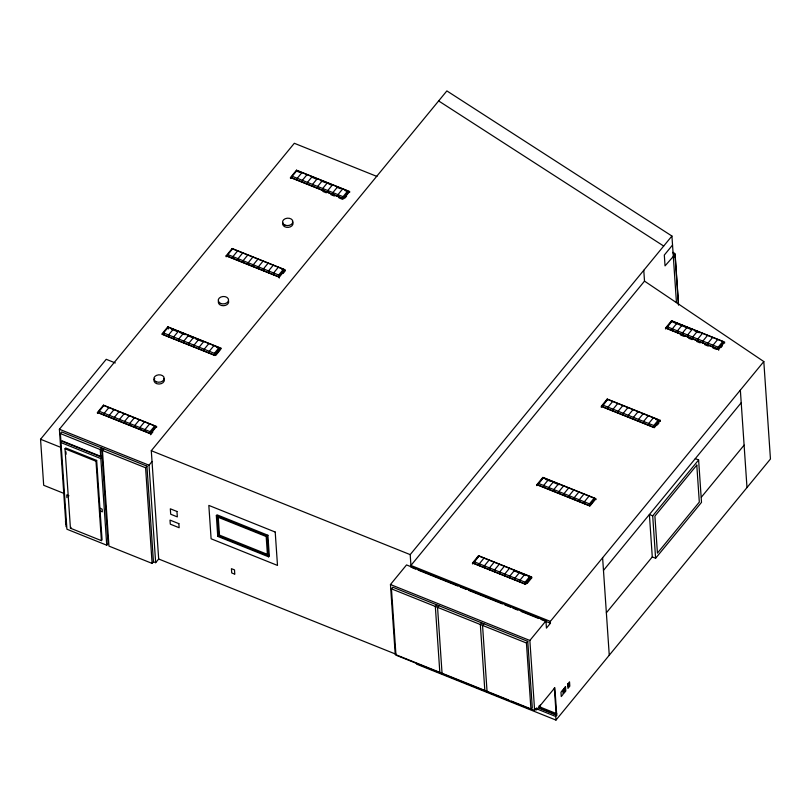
<?xml version="1.0" encoding="UTF-8"?>
<svg xmlns="http://www.w3.org/2000/svg" width="811" height="811" viewBox="0 0 811 811"><rect width="100%" height="100%" fill="white"/><g stroke="black" fill="none" stroke-linecap="round" stroke-linejoin="round"><path stroke-width="1.22" d="M564.456 690.506L564.476 691.519L565.186 690.07L564.121 689.097L565.024 688.569L564.426 690.151L564.365 689.127M564.415 689.806C565.085 688.701 564.203 688.59 564.963 690.019M564.375 689.543L564.588 688.529L564.568 689.482M568.704 685.021L569.292 685.731L568.359 685.214L568.41 683.886L569.231 683.997L568.288 684.19M568.379 685.082L568.349 683.957M569.109 686.37L568.268 685.984M569.18 685.619L569.18 685.092M234.784 574.188L231.723 572.951L231.429 568.683L234.511 569.88L234.734 573.752M568.552 686.096L569.089 684.697L568.379 686.501M568.318 684.585L568.612 683.643L568.46 684.474M564.263 690.019L564.791 689.421M568.136 685.751L568.957 686.116M568.399 685.853L568.46 686.228M568.379 684.352C570.498 684.038 567.153 683.622 568.917 683.602M568.268 686.501L569.16 685.741M564.152 690.516L564.983 690.952M568.176 685.619L569.119 685.873M565.085 689.583L564.527 690.992L565.125 689.624M569.15 684.829L568.247 684.494M564.963 690.708L564.436 691.124M64.13 493.483L43.682 485.282L40.55 439.258L106.231 359.303L115.314 362.943M66.046 526.704L59.396 429.242L294.322 143.283L376.953 176.453M100.716 456.775L100.229 449.558L101.568 447.925L102.054 455.143L100.716 456.775L60.886 440.789L60.399 433.571L61.737 431.939L146.933 466.132L153.451 561.78L152.113 563.412L108.958 546.097L102.439 450.44L103.778 448.807M61.007 442.593L62.356 440.961L102.186 456.948L108.086 543.573L106.748 545.205L66.918 529.218L61.007 442.593L100.838 458.58L106.748 545.205M65.012 448.797L65.681 447.976L96.661 460.415L102.074 539.822L101.405 540.633L70.425 528.204L65.012 448.797L95.992 461.226L101.405 540.633M150.157 433.459L150.035 431.655L99.145 411.228L99.266 413.032L150.157 433.459L154.85 427.752L154.729 425.947L103.838 405.52L97.492 413.407L97.432 412.505L103.463 405.155L156.564 426.474L156.624 427.377L154.323 426.454M167.806 326.833L161.774 334.183L214.874 355.492L220.906 348.152L167.806 326.833L167.867 327.735M278.842 276.815L278.72 275.01L227.83 254.583L227.952 256.388L278.842 276.815L283.536 271.107L283.414 269.303L232.524 248.876L226.178 256.763L226.117 255.86L232.149 248.511L285.249 269.83L279.217 277.169L279.278 278.072M343.185 198.492L343.063 196.688L292.173 176.261L292.295 178.065L343.185 198.492L347.878 192.785L347.757 190.97L296.867 170.543L290.52 178.44L290.46 177.538L296.491 170.188L349.592 191.508L349.653 192.41L345.04 190.555M162.585 334.162L168.181 327.198L219.071 347.625L219.193 349.429L214.499 355.137L163.609 334.71L163.487 332.905L214.378 353.332L214.499 355.137M108.927 407.558L104.234 413.275L104.355 415.08M173.27 329.236L168.576 334.943L168.698 336.758M237.613 250.913L232.919 256.621L233.041 258.425M301.956 172.591L297.262 178.298L297.384 180.103M114.016 409.606L109.323 415.313L109.444 417.118M178.359 331.283L173.666 336.991L173.787 338.795M242.702 252.961L238.008 258.668L238.13 260.473M307.045 174.629L302.351 180.346L302.473 182.151M119.105 411.643L114.412 417.361L114.533 419.165M183.448 333.321L178.755 339.028L178.876 340.843M247.791 254.999L243.097 260.706L243.219 262.511M312.134 176.676L307.44 182.384L307.562 184.188M124.195 413.691L119.501 419.399L119.622 421.203M188.537 335.369L183.844 341.076L183.965 342.881M252.88 257.046L248.186 262.754L248.308 264.558M317.223 178.714L312.529 184.432L312.651 186.236M129.284 415.729L124.59 421.446L124.712 423.251M193.626 337.406L188.933 343.114L189.054 344.928M257.969 259.084L253.275 264.791L253.397 266.596M322.312 180.762L317.618 186.469L317.74 188.274M95.992 461.226L96.661 460.415M100.838 458.58L102.186 456.948M134.373 417.777L129.679 423.484L129.801 425.288M198.715 339.454L194.022 345.162L194.143 346.966M263.058 261.132L258.364 266.839L258.486 268.644M327.401 182.799L322.707 188.517L322.829 190.321M139.462 419.814L134.768 425.532L134.89 427.336M203.804 341.492L199.111 347.199L199.232 349.014M268.147 263.17L263.453 268.877L263.575 270.681M332.49 184.847L327.796 190.555L327.918 192.359M144.551 421.862L139.857 427.569L139.979 429.374M208.893 343.54L204.2 349.247L204.321 351.051M273.236 265.217L268.542 270.925L268.664 272.729M337.579 186.885L332.885 192.602L333.007 194.407M149.64 423.9L144.946 429.617L145.068 431.422M213.982 345.577L209.289 351.285L209.41 353.099M278.325 267.255L273.631 272.962L273.753 274.767M342.668 188.933L337.974 194.64L338.096 196.444M70.425 528.204L71.094 527.383M150.035 431.655L154.729 425.947M214.378 353.332L219.071 347.625M278.72 275.01L283.414 269.303M343.063 196.688L347.757 190.97M152.853 431.969L150.593 434.716L150.532 433.814L156.564 426.474M349.592 191.508L343.56 198.847L290.46 177.538M215.696 355.482L220.217 349.977M283.049 273.489L285.31 270.732L281.853 269.343M345.131 197.914L346.642 196.08M153.451 561.78L155.661 562.672L158.682 559.002L151.292 450.713L446.871 90.913L671.924 236.031L676.455 302.594M152.113 563.412L145.585 467.765L146.933 466.132M155.661 562.672L149.021 465.21L152.032 461.54M216.334 515.644L217.003 514.823L267.904 535.25L269.313 556.011L268.644 556.822L217.754 536.395L216.334 515.644L267.235 536.071L268.644 556.822M217.754 536.395L218.423 535.584M219.467 535.118L268.147 554.663L267.478 555.474L218.798 535.939L219.467 535.118L218.26 517.438M267.235 536.071L267.904 535.25M411.055 567.254L410.194 554.623L671.924 236.031M508.852 700.055L395.221 654.447L390.456 584.518L406.544 564.932L545.945 620.881L546.442 628.099L550.456 623.213L550.334 621.408L763.81 361.554L644.512 281.123L643.772 270.296M672.532 245.054L664.31 255.07L665.04 265.896L675.046 254.472L673.171 253.255M391.449 588.837L392.788 587.205L527.768 641.379L532.29 707.709L530.952 709.341L395.971 655.166L391.449 588.837L526.43 643.011L530.952 709.341M644.512 281.123L410.934 565.449L550.334 621.408M436.673 604.824L435.335 606.456L439.856 672.775M478.531 555.697L478.591 556.599L472.56 563.939L472.499 563.037L478.531 555.697L531.631 577.016L531.692 577.919L527.17 583.423M536.841 484.714L542.873 477.375L595.973 498.684L589.942 506.034L536.841 484.714L536.902 485.617L542.934 478.277M607.216 399.053L601.184 406.392L654.284 427.711L660.316 420.362L607.216 399.053L607.277 399.955L601.245 407.294M671.559 320.73L671.62 321.632L665.588 328.972L665.527 328.07L671.559 320.73L724.659 342.039L718.627 349.389L718.688 350.291M474.212 561.77L478.906 556.052L529.796 576.479L529.918 578.284L525.224 584.001L474.334 563.574L474.212 561.77L525.102 582.197L525.224 584.001M538.555 483.447L543.248 477.73L594.139 498.157L594.26 499.961L589.567 505.679L538.676 485.252L538.555 483.447L589.445 503.864L589.567 505.679M602.897 405.115L607.591 399.407L658.481 419.834L658.603 421.639L653.909 427.346L603.019 406.919L602.897 405.115L653.788 425.542L653.909 427.346M667.24 326.792L671.934 321.085L722.824 341.512L722.946 343.317L718.252 349.024L667.362 328.597L667.24 326.792L718.13 347.22L718.252 349.024M438.893 605.705L437.555 607.338L442.076 673.667M483.995 558.1L479.301 563.807L479.423 565.612M548.337 479.777L543.644 485.485L543.765 487.289M612.68 401.455L607.986 407.163L608.108 408.967M677.023 323.133L672.329 328.84L672.451 330.645M489.084 560.137L484.39 565.855L484.512 567.659M553.426 481.815L548.733 487.533L548.854 489.337M617.769 403.493L613.075 409.2L613.197 411.005M682.112 325.17L677.418 330.878L677.54 332.682M494.173 562.185L489.479 567.893L489.601 569.697M558.515 483.863L553.822 489.57L553.943 491.375M622.858 405.541L618.164 411.248L618.286 413.052M687.201 327.218L682.507 332.926L682.629 334.73M499.262 564.223L494.568 569.94L494.69 571.745M563.604 485.901L558.911 491.618L559.032 493.423M627.947 407.578L623.253 413.286L623.375 415.09M692.29 329.256L687.596 334.963L687.718 336.768M504.351 566.271L499.657 571.978L499.779 573.782M568.693 487.948L564 493.656L564.121 495.46M633.036 409.626L628.343 415.333L628.464 417.138M697.379 331.293L692.685 337.011L692.807 338.816M509.44 568.308L504.746 574.026L504.868 575.83M573.782 489.986L569.089 495.693L569.21 497.508M638.125 411.664L633.432 417.371L633.553 419.175M702.468 333.341L697.774 339.049L697.896 340.853M514.529 570.356L509.835 576.063L509.957 577.868M578.872 492.034L574.178 497.741L574.3 499.546M643.214 413.711L638.521 419.419L638.642 421.223M707.557 335.379L702.863 341.096L702.985 342.901M519.618 572.394L514.924 578.111L515.046 579.916M583.961 494.071L579.267 499.779L579.389 501.593M648.303 415.749L643.61 421.456L643.731 423.261M712.646 337.427L707.952 343.134L708.074 344.939M481.673 622.878L480.335 624.511L484.856 690.84M483.883 623.771L482.545 625.403L487.066 691.722M524.707 574.441L520.013 580.149L520.135 581.953M589.05 496.119L584.356 501.827L584.478 503.631M653.392 417.797L648.699 423.504L648.82 425.309M717.735 339.464L713.041 345.182L713.163 346.986M525.102 582.197L529.796 576.479M589.445 503.864L594.139 498.157M653.788 425.542L658.481 419.834M718.13 347.22L722.824 341.512M531.631 577.016L525.599 584.356L472.499 563.037M657.366 424.944L658.877 423.099M720.949 347.534L722.459 345.699M526.43 643.011L527.768 641.379M511.194 700.998L534.631 710.395L529.857 640.467L545.945 620.881M603.475 570.397L741.213 402.743M652.703 515.847L649.388 514.509L652.277 556.924L655.602 558.252L652.703 515.847L698.616 459.959L695.301 458.631M606.364 612.812L652.277 556.924M701.353 497.184L744.103 445.148M655.602 558.252L701.505 502.374L698.616 459.959M534.631 710.395L536.639 707.952L536.76 709.757L534.419 708.814M536.76 709.757L554.856 687.728L556.731 715.251L555.728 716.478L555.971 720.087L416.57 664.128M540.501 707.212L556.822 713.761L556.153 714.582L539.832 708.023L540.501 707.212L540.339 704.789M562.834 690.009L563.118 694.287L561.263 696.537L560.979 692.27L562.621 690.06M565.51 686.745L565.804 691.023L563.949 693.273L563.655 689.005L565.338 686.765M567.68 684.109L569.535 681.848L569.819 686.126L567.964 688.387L567.619 684.078M564.213 689.147L564.932 688.498M569.17 685.113L568.176 684.606L568.886 683.754M564.304 689.725L564.872 688.64M568.136 685.123L568.896 684.433L568.105 684.129M568.977 684.596L568.085 685.102M565.247 690.333L564.638 690.09M565.085 691.266L564.243 690.881M555.971 720.087L770.45 459.006L763.81 361.554M673.394 257.685L675.168 256.276M300.009 172.479L296.552 171.091L296.491 170.188M312.711 177.579L317.334 179.434M320.791 180.823L325.414 182.678M328.871 184.067L332.338 185.455M336.96 187.311L340.417 188.699M672.775 322.089L691.246 329.509M694.703 330.898L699.325 332.753M722.419 342.019L724.72 342.941M665.527 328.07L718.627 349.389M322.839 191.406L326.306 192.805M330.929 194.65L334.385 196.039M339.008 197.894L342.465 199.283M680.591 334.994L684.058 336.383M688.671 338.238L692.138 339.627M696.761 341.482L700.217 342.871M704.84 344.726L708.297 346.115M712.92 347.97L716.387 349.359M655.764 419.419L660.377 421.264L660.316 420.362M226.117 255.86L279.217 277.169M171.324 329.134L177.102 331.446M179.413 332.368L185.182 334.69M187.493 335.612L193.261 337.934M195.573 338.856L201.341 341.178M216.355 347.199L220.967 349.054L220.906 348.152M545.245 479.2L551.014 481.521M553.325 482.444L559.093 484.765M593.733 498.664L596.034 499.586M514.377 570.964L517.844 572.353M520.155 573.276L525.923 575.597M528.235 576.52L531.692 577.919M97.432 412.505L150.532 433.814M151.292 450.713L410.194 554.623M412.221 567.73L415.739 569.14M418.081 570.082L457.911 586.059M460.253 587.002L466.112 589.354M468.454 590.296L502.425 603.931M504.777 604.874L510.626 607.226M512.968 608.159L517.661 610.044M521.169 611.453L538.747 618.509M541.089 619.442L550.456 623.213M59.396 429.242L149.021 465.21M60.399 433.571L100.229 449.558M102.439 450.44L145.585 467.765M40.55 439.258L60.987 447.459M390.456 584.518L529.857 640.467M568.41 683.886L569.251 684.302M568.176 685.123L569.271 685.437M568.349 685.873L569.241 686.207M565.226 689.188L564.263 689.086L565.125 689.725M564.091 689.026L564.963 689.492M564.983 690.374L564.152 690.019L564.892 689.573M564.426 690.222L565.297 690.273M564.223 690.475L565.054 690.881M564.324 690.769L565.226 691.104M68.945 495.805L66.725 494.913L66.918 497.619M99.925 508.233L102.135 509.126L102.318 511.832L100.108 510.94M556.731 715.251L539.305 708.256L539.143 705.752M536.983 708.956L555.728 716.478M158.682 559.002L396.488 654.447M438.639 100.929L663.692 246.047M672.978 252.312L675.066 253.661L678.554 304.804M740.352 390.101L746.992 487.563M675.046 254.472L678.493 304.926M602.614 557.765L609.264 655.227M564.659 688.894L564.841 689.634M564.76 690.273L564.932 691.013M554.339 687.961L556.153 714.582M539.67 705.611L539.832 708.023M267.894 550.872L268.066 553.396M267.478 555.474L266.18 536.527L217.5 516.992L218.798 535.939M232.149 248.511L232.21 249.413M168.181 327.198L168.303 329.002M103.463 405.155L103.524 406.058M65.944 451.757L66.107 454.272M65.478 520.794L65.721 524.403M163.7 378.392A5.18 3.71 -3.9 0 1 159.057 384.039A5.18 3.71 -3.9 0 1 154.739 378.555M228.54 300.952A5.18 3.71 -3.9 0 1 223.4 305.717A5.18 3.71 -3.9 0 1 218.544 301.134M292.386 221.748A5.18 3.71 -3.9 0 1 288.422 227.354A5.18 3.71 -3.9 0 1 282.887 222.812M696.791 465.108L654.903 516.1L657.427 553.102L699.315 502.11L696.791 465.108M275.213 532.046L208.832 505.405L211.103 538.788L277.494 565.429L275.213 532.046M176.96 511.477L170.32 508.811L170.695 514.235L177.335 516.891L176.96 511.477M178.866 523.653L170.016 520.104L170.29 524.159L179.14 527.718L178.866 523.653M285.046 225.144A5.18 3.71 -3.9 0 0 292.903 221.778A5.18 3.71 -3.9 0 0 285.239 218.706A5.18 3.71 -3.9 0 0 285.046 225.144M220.704 303.466A5.18 3.71 -3.9 0 0 228.56 300.111A5.18 3.71 -3.9 0 0 220.896 297.029A5.18 3.71 -3.9 0 0 220.704 303.466M156.361 381.788A5.18 3.71 -3.9 0 0 164.217 378.433A5.18 3.71 -3.9 0 0 156.553 375.351A5.18 3.71 -3.9 0 0 156.361 381.788"/></g></svg>
